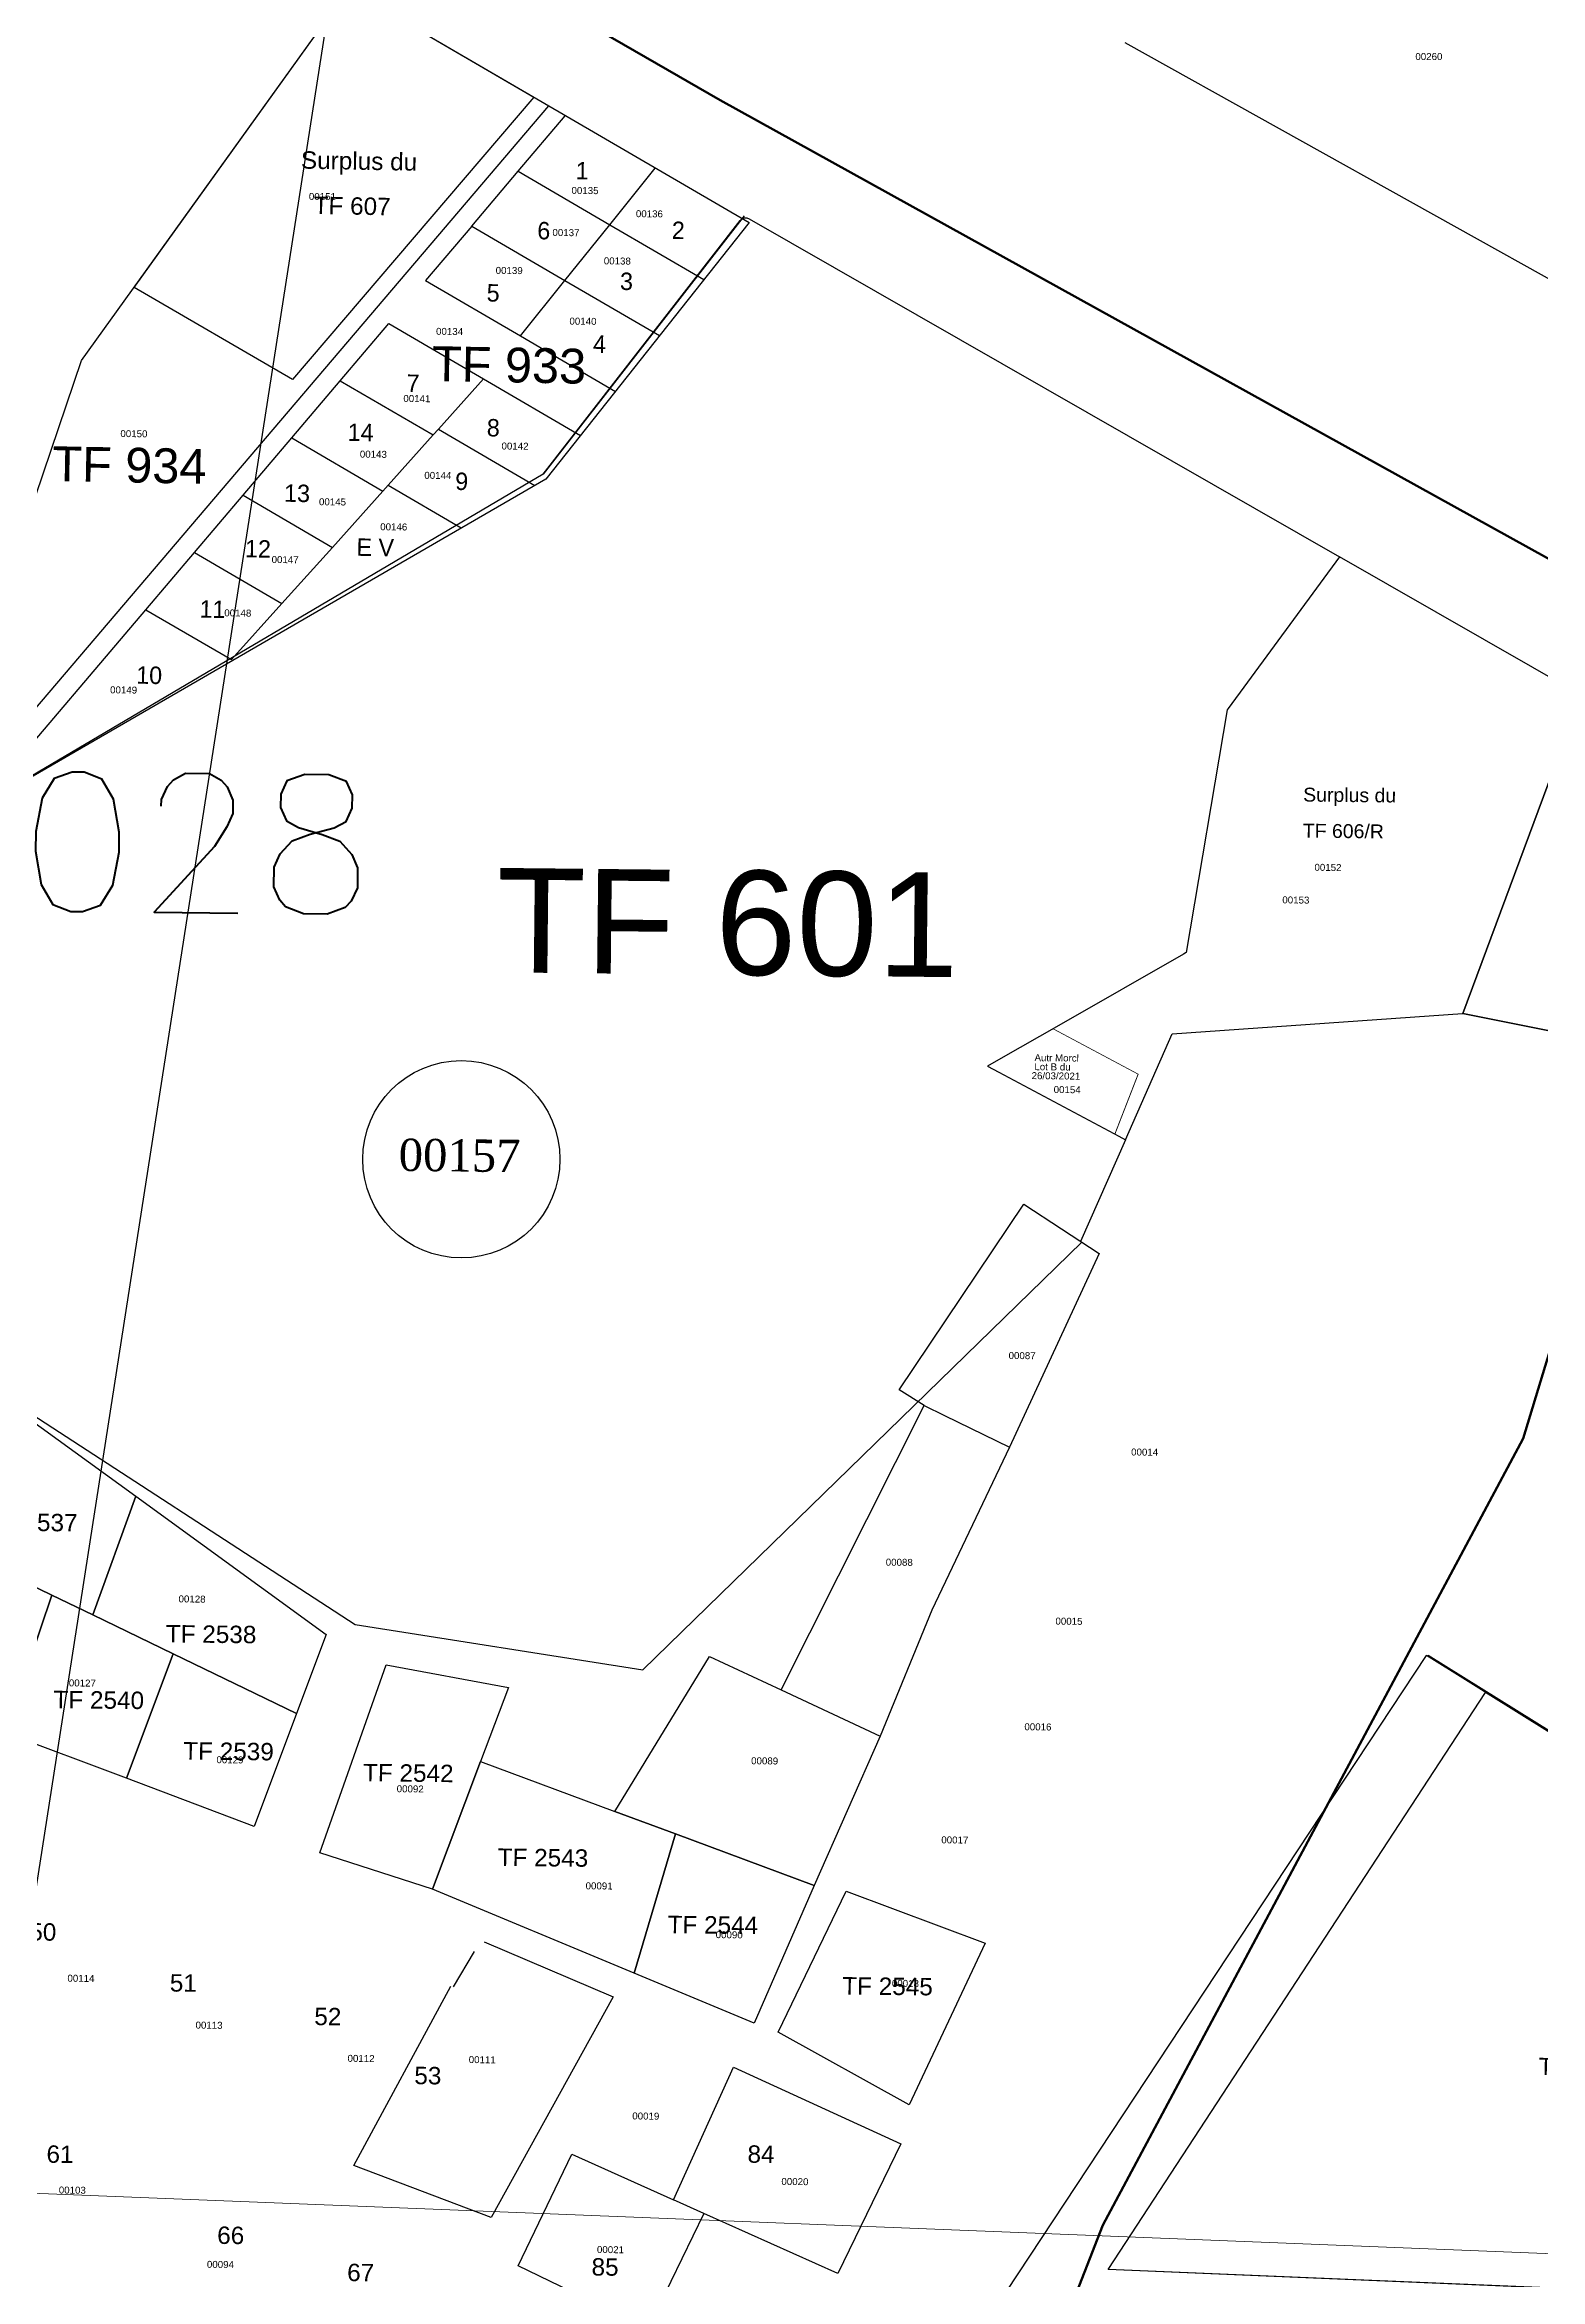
# Model space of a CAD drawing. Header units: metres. Extents: x 0 to 1324930, y 0 to 1631912.
# Drawn here: x 253645.6 to 253860.4, y 1628531.9 to 1628852.8 of the extents above; entities that cross this region are included whole.
import ezdxf
from ezdxf.enums import TextEntityAlignment as Align

# ---------------------------------------------------------------- set-up
doc = ezdxf.new("R2010")
doc.units = ezdxf.units.M
doc.header["$MEASUREMENT"] = 0
for name, color, linetype in [('A_revoir_geometrie_aberrante', 7, 'Continuous'), ('historique_numero_parcelle', 7, 'Continuous'), ('limites_parcelles', 7, 'Continuous'), ('limites_sections', 7, 'Continuous'), ('limites_tf', 7, 'Continuous'), ('numero_lot', 7, 'Continuous'), ('numero_parcelle', 7, 'Continuous')]:
    doc.layers.add(name, color=color, linetype=linetype)
for name, color, linetype, lineweight in [('emprise_ht_pik_rufisque', 7, 'Continuous', 0), ('Limite L D TF', 5, 'Continuous', 13), ('Limite M  et R TF', 1, 'Continuous', 30), ('LimiteTF', 4, 'Continuous', 13), ('MORCELLEMENT', 7, 'Continuous', 0), ('NICAD INACTIF', 2, 'Continuous', 13), ('Numero Parcelles', 7, 'Continuous', 13), ('Numero_TF', 7, 'Continuous', 0)]:
    doc.layers.add(name, color=color, linetype=linetype, lineweight=lineweight)
doc.styles.add('Style-Arial', font='arial.ttf')
doc.styles.add('Style-FANCY', font='times.ttf')
doc.styles.add('Style-Times New Roman', font='times.ttf')
doc.styles.add('Style-txt', font='txt.shx')

# ---------------------------------------------------------------- blocks, each defined once
blk = doc.blocks.new('*U86')
at = {"layer": 'LimiteTF', "color": 5, "linetype": 'Continuous', "lineweight": 30}
for p, q in [((-2.795924, 9.377816), (-1.300355, 11.471031)), ((-1.300355, 11.471031), (-1.18072, 11.505284)), ((-1.180721, 11.505284), (11.887851, 6.092053)), ((-7.882678, 0.965442), (-2.800132, 9.371423)), ((11.877272, 5.903575), (10.074816, 5.384165)), ((10.040383, 5.366438), (-1.650024, -3.901211)), ((-8.478423, 0.224024), (-7.890358, 0.954473)), ((-11.943946, -9.587295), (-8.494838, 0.194568)), ((-6.309421, -11.50523), (-11.88022, -9.715757))]:
    blk.add_line(p, q, dxfattribs=at)
at = {"layer": 'LimiteTF', "color": 5, "linetype": 'Continuous', "lineweight": 30, "flags": 128}
blk.add_lwpolyline([(-1.716286, -3.922762), (-2.69315, -3.8823), (-2.69315, -3.8823), (-6.188048, -11.451939)], dxfattribs=at)
at = {"layer": 'LimiteTF', "color": 5, "linetype": 'Continuous', "lineweight": 30, "extrusion": (0, 0, -1)}
for centre, start, end in [((2.714558, 9.319682), 31.158609, 35.545201), ((-11.849582, 5.999665), 112.500193, 253.924715), ((8.400529, 0.161314), 19.422769, 38.836618), ((1.712147, -3.822848), 231.594142, 272.371842), ((11.849637, -9.620549), 287.80825, 19.422769)]:
    blk.add_arc(centre, 0.1, start, end, dxfattribs=at)
at = {"layer": 'LimiteTF', "color": 5, "linetype": 'Continuous', "lineweight": 30}
blk.add_arc((10.102506, 5.288075), 0.1, 106.075285, 128.405858, dxfattribs=at)
blk = doc.blocks.new('*U87')
at = {"layer": 'LimiteTF', "color": 5, "linetype": 'Continuous', "lineweight": 30}
for p, q in [((-5.654, -4.012), (-0.324, 4.33)), ((5.654, 0.687), (4.45, -4.33)), ((4.45, -4.33), (-5.654, -4.012))]:
    blk.add_line(p, q, dxfattribs=at)
blk = doc.blocks.new('*U88')
at = {"layer": 'LimiteTF', "color": 5, "linetype": 'Continuous', "lineweight": 30}
for p, q in [((-11.35945, -5.2785), (-2.27945, 8.7825)), ((6.24155, 3.5905), (-2.28145, 8.7845)), ((11.33455, 1.6155), (6.24155, 3.5885)), ((11.35955, 1.6235), (7.70655, -8.7625)), ((-1.26745, -8.7845), (-11.26645, -5.3175)), ((7.70655, -8.7625), (-1.26745, -8.7845))]:
    blk.add_line(p, q, dxfattribs=at)
blk = doc.blocks.new('*U85')
at = {"layer": 'LimiteTF', "color": 5, "linetype": 'Continuous', "lineweight": 30, "xscale": 10, "yscale": 10, "zscale": 10, "rotation": 359.3981}
for name, p in [('*U86', (96.339031, -0.393689)), ('*U88', (-102.315849, -12.475498)), ('*U87', (-112.926739, 26.953145))]:
    blk.add_blockref(name, p, dxfattribs=at)
blk = doc.blocks.new('*U102')
at = {"layer": 'Limite L D TF', "color": 2, "linetype": 'Continuous', "lineweight": 0}
for p, q in [((-14.975963, -5.824768), (-5.892038, 8.242311)), ((-5.8694, 8.25075), (2.6536, 3.05675))]:
    blk.add_line(p, q, dxfattribs=at)
blk.add_3dface([(-5.038501, 7.722157), (-10.3694, -0.62125), (-0.2654, -0.93925), (0.938998, 4.07941)], dxfattribs=at)
blk.add_3dface([(-5.038501, 7.722157), (-10.3694, -0.62125), (-0.2654, -0.93925), (0.938998, 4.07941)], dxfattribs=at)
at = {"layer": 'Limite M  et R TF', "color": 2, "linetype": 'Continuous', "lineweight": 0}
for p, q in [((-10.3694, -0.62125), (-5.038501, 7.722157)), ((-0.2654, -0.93925), (-10.3694, -0.62125))]:
    blk.add_line(p, q, dxfattribs=at)

msp = doc.modelspace()

# ---------------------------------------------------------------- linework, layer by layer
at = {"layer": 'A_revoir_geometrie_aberrante'}
for p in [(253990.77553, 1630812.68852), (253990.77547, 1630812.68846)]:
    msp.add_line(p, (0, 0), dxfattribs=at)
at = {"layer": 'emprise_ht_pik_rufisque', "color": 1}
msp.add_line((253211.99417, 1628561.49974), (253915.36692, 1628533.45153), dxfattribs=at)
at = {"layer": 'limites_parcelles'}
for p, q in [((253800.72139, 1628853.11958), (253872.93438, 1628812.86425)), ((253713.59669, 1628834.65278), (253720.34564, 1628842.59709)), ((253706.90874, 1628826.78029), (253713.59669, 1628834.65278)), ((253713.59669, 1628834.65278), (253726.74942, 1628826.97992)), ((253726.74942, 1628826.97992), (253733.27496, 1628835.08668)), ((253706.90874, 1628826.78029), (253700.26682, 1628818.96198)), ((253706.90874, 1628826.78029), (253720.30031, 1628818.9681)), ((253720.30031, 1628818.9681), (253726.74942, 1628826.97992)), ((253726.74942, 1628826.97992), (253740.26652, 1628819.0945)), ((253700.26682, 1628818.96198), (253713.89558, 1628811.01142)), ((253713.89558, 1628811.01142), (253720.30031, 1628818.9681)), ((253720.30031, 1628818.9681), (253733.87476, 1628811.04922)), ((253688.03517, 1628804.56392), (253695.0059, 1628812.76927)), ((253695.0059, 1628812.76927), (253708.60919, 1628804.83357)), ((253713.89558, 1628811.01142), (253727.54869, 1628803.04666)), ((253681.06445, 1628796.35857), (253688.03517, 1628804.56392)), ((253688.03517, 1628804.56392), (253701.37975, 1628796.77914)), ((253702.12326, 1628797.6075), (253708.60919, 1628804.83357)), ((253708.60919, 1628804.83357), (253722.53794, 1628796.708)), ((253674.074, 1628788.13), (253681.06445, 1628796.35857)), ((253681.06445, 1628796.35857), (253694.15031, 1628788.72472)), ((253694.89393, 1628789.55321), (253701.37975, 1628796.77914)), ((253701.37975, 1628796.77914), (253702.12326, 1628797.6075)), ((253702.12326, 1628797.6075), (253715.99267, 1628789.51637)), ((253667.09012, 1628779.90917), (253674.074, 1628788.13)), ((253674.074, 1628788.13), (253686.9004, 1628780.6475)), ((253686.9004, 1628780.6475), (253694.15031, 1628788.72472)), ((253694.15031, 1628788.72472), (253694.89393, 1628789.55321)), ((253694.89393, 1628789.55321), (253705.38203, 1628783.43443)), ((253679.65732, 1628772.57788), (253686.9004, 1628780.6475)), ((253660.10624, 1628771.68834), (253667.09012, 1628779.90917)), ((253667.09012, 1628779.90917), (253679.65732, 1628772.57788)), ((253636.57931, 1628743.99441), (253660.10624, 1628771.68834)), ((253660.10624, 1628771.68834), (253672.42237, 1628764.51732)), ((253672.42237, 1628764.51732), (253679.65732, 1628772.57788)), ((253768.31813, 1628659.6803), (253786.21542, 1628686.34221)), ((253786.21542, 1628686.34221), (253797.03076, 1628679.23972)), ((253797.03076, 1628679.23972), (253784.16099, 1628651.40541)), ((253771.91419, 1628657.40289), (253768.31813, 1628659.6803)), ((253751.36907, 1628616.55932), (253771.91419, 1628657.40289)), ((253771.91419, 1628657.40289), (253774.81922, 1628655.98265)), ((253774.81922, 1628655.98265), (253784.16099, 1628651.40541)), ((253784.16099, 1628651.40541), (253773.00769, 1628628.03297)), ((253773.00769, 1628628.03297), (253765.5492, 1628609.9317)), ((253727.48831, 1628599.11938), (253741.05985, 1628621.37664)), ((253741.05985, 1628621.37664), (253751.36907, 1628616.55932)), ((253751.36907, 1628616.55932), (253765.5492, 1628609.9317)), ((253765.5492, 1628609.9317), (253756.09597, 1628588.49142)), ((253736.16427, 1628595.89901), (253727.48831, 1628599.11938)), ((253756.09597, 1628588.49142), (253736.16427, 1628595.89901)), ((253704.30173, 1628573.93758), (253707.29447, 1628579.00609)), ((253708.70885, 1628580.39127), (253727.21566, 1628572.50857)), ((253689.96764, 1628548.26424), (253703.91284, 1628574.04163)), ((253727.21566, 1628572.50857), (253709.68574, 1628540.80308)), ((253735.88098, 1628543.34963), (253744.4992, 1628562.38874)), ((253744.4992, 1628562.38874), (253768.53342, 1628551.40853)), ((253713.57334, 1628533.88286), (253721.28998, 1628549.89154)), ((253721.28998, 1628549.89154), (253735.88098, 1628543.34963)), ((253768.53342, 1628551.40853), (253759.46934, 1628532.76404)), ((253709.68574, 1628540.80308), (253689.96764, 1628548.26424)), ((253740.25025, 1628541.38414), (253735.88098, 1628543.34963)), ((253740.25025, 1628541.38414), (253732.23834, 1628524.86857)), ((253759.46934, 1628532.76404), (253740.25025, 1628541.38414)), ((253732.23834, 1628524.86857), (253713.57334, 1628533.88286))]:
    msp.add_line(p, q, dxfattribs=at)
at = {"layer": 'limites_sections', "color": 112, "linetype": 'Continuous', "lineweight": 40, "flags": 128}
for points in [[(254266.73016, 1629287.7978), (254255.5318, 1628934.7207), (254250.7693, 1628842.2487), (254252.60445, 1628732.8039), (254244.31396, 1628604.77554), (254169.03575, 1628626.00115), (253998.55698, 1628699.30707), (253949.11819, 1628726.58373), (253891.31746, 1628762.51784), (253742.5859, 1628844.83871), (253570.65522, 1628943.91608), (253545.43077, 1628958.16046), (253491.69353, 1628988.97111), (253568.74235, 1629208.53636), (253610.60438, 1629237.23282), (253645.72438, 1629332.79686), (253582.75022, 1629367.14207), (253662.59302, 1629378.69766), (253971.49352, 1629433.82949), (254024.76813, 1629444.48435), (254097.22164, 1629442.49494), (254172.48417, 1629409.31925), (254266.73016, 1629287.7978)], [(253797.54557, 1628539.69914), (253736.00732, 1628381.87538), (253644.43714, 1628425.9811), (253582.98829, 1628458.10249), (253488.58964, 1628500.41443), (253469.82084, 1628503.17614), (253479.03706, 1628554.98513), (253296.18444, 1628717.17928), (253279.13654, 1628744.45583), (253263.79345, 1628773.4373), (253250.15887, 1628785.95727), (253223.52056, 1628793.26041), (253348.98944, 1629069.9971), (253421.60226, 1629028.13606), (253474.16916, 1628998.40229), (253570.65522, 1628943.91608), (253742.5859, 1628844.83871), (253891.31746, 1628762.51784), (253857.92109, 1628652.65223), (253797.54557, 1628539.69914)]]:
    msp.add_lwpolyline(points, close=True, dxfattribs=at)
at = {"layer": 'limites_sections', "color": 112, "linetype": 'Continuous', "lineweight": 40, "extrusion": (8.39025e-08, 1.87893e-07, 1), "elevation": 0.32732, "flags": 128}
msp.add_lwpolyline([(254262.03261, 1628116.19268), (254166.41826, 1628175.61859), (254127.46815, 1628196.62724), (254111.3613, 1628174.17081), (254032.48387, 1628219.15291), (253942.25835, 1628268.6873), (253897.9434, 1628292.24873), (253879.12759, 1628301.60979), (253837.10318, 1628319.10065), (253836.32341, 1628343.15576), (253766.75744, 1628373.2026), (253736.00732, 1628381.87538), (253797.54557, 1628539.69914), (253857.92109, 1628652.65223), (253891.31746, 1628762.51784), (253949.11819, 1628726.58373), (253998.55698, 1628699.30707), (254169.03575, 1628626.00115), (254244.31396, 1628604.77554), (254450.41717, 1628512.2488), (254530.32279, 1628477.17319), (254381.88501, 1628242.49828), (254262.03261, 1628116.19268)], close=True, dxfattribs=at)
at = {"layer": 'limites_tf', "color": 5, "linetype": 'Continuous', "lineweight": 30}
for p, q in [((253650.86289, 1628807.45416), (253689.20872, 1628860.83268)), ((253628.94305, 1628739.55701), (253718.007, 1628844.05349)), ((253746.02851, 1628828.2349), (253717.15741, 1628791.15615)), ((253717.15741, 1628791.15615), (253745.48584, 1628827.58939)), ((253746.74679, 1628827.28059), (253717.57894, 1628790.43481)), ((253746.77247, 1628827.84321), (253831.53661, 1628779.2708)), ((253627.58625, 1628738.78374), (253650.86289, 1628807.45416)), ((253717.15741, 1628791.15615), (253627.52226, 1628738.29227)), ((253717.57894, 1628790.43481), (253627.52226, 1628738.29227)), ((253849.23118, 1628713.71445), (253884.96798, 1628706.55864)), ((253849.23118, 1628713.71445), (253889.60848, 1628705.62984)), ((253884.96798, 1628706.55864), (253849.24128, 1628713.72434)), ((253800.79803, 1628695.58223), (253794.3605, 1628680.95781)), ((253731.50471, 1628619.47596), (253794.53289, 1628680.84724)), ((253619.64814, 1628671.79389), (253690.18066, 1628625.97042)), ((253690.18066, 1628625.97042), (253731.50471, 1628619.47596))]:
    msp.add_line(p, q, dxfattribs=at)
at = {"layer": 'limites_tf', "color": 1, "linetype": 'Continuous', "lineweight": 30}
msp.add_line((253689.20872, 1628860.83268), (253746.74679, 1628827.28059), dxfattribs=at)
at = {"layer": 'limites_tf', "color": 5, "linetype": 'Continuous', "lineweight": 30, "flags": 128}
for points in [[(253799.85728, 1628696.08864), (253800.80803, 1628695.58213), (253807.50808, 1628710.78258), (253849.19726, 1628713.72124), (253849.23053, 1628713.72358), (253849.23469, 1628713.72388), (253849.23565, 1628713.72644), (253866.25177, 1628759.39749), (253866.25167, 1628759.39755), (253831.55109, 1628779.26694), (253831.5389, 1628779.27392), (253815.53849, 1628757.51414), (253815.53859, 1628757.51407), (253815.39741, 1628757.32227), (253809.54088, 1628722.46187), (253809.53903, 1628722.45088), (253809.13409, 1628722.21933), (253791.54833, 1628712.1637), (253782.57892, 1628707.02998), (253781.00775, 1628706.13071), (253782.59843, 1628705.28328), (253799.85728, 1628696.08864)], [(253884.968, 1628706.55899), (253886.70304, 1628742.25238), (253887.227, 1628747.38716), (253866.25177, 1628759.39749), (253849.23565, 1628713.72644), (253849.24128, 1628713.72434), (253883.94392, 1628706.76404), (253884.968, 1628706.55899)]]:
    msp.add_lwpolyline(points, close=True, dxfattribs=at)
at = {"layer": 'limites_tf', "color": 5, "lineweight": 30, "flags": 128}
for points in [[(253628.08106, 1628639.15456), (253636.32417, 1628660.57747), (253658.65409, 1628644.3853), (253652.50655, 1628627.34031), (253646.6165, 1628630.18162), (253628.08106, 1628639.15456)], [(253658.65409, 1628644.3853), (253686.00576, 1628624.55092), (253681.73739, 1628613.18603), (253664.02775, 1628621.76038), (253652.50655, 1628627.34031), (253658.65409, 1628644.3853)], [(253657.32154, 1628603.88125), (253639.94067, 1628610.42227), (253646.6165, 1628630.18162), (253652.50655, 1628627.34031), (253664.02775, 1628621.76038), (253657.32154, 1628603.88125)], [(253708.194, 1628606.28033), (253701.27302, 1628587.94347), (253685.10819, 1628593.15187), (253694.61973, 1628620.18126), (253712.20479, 1628616.91794), (253708.194, 1628606.28033)], [(253727.48831, 1628599.11938), (253736.16427, 1628595.89901), (253730.22602, 1628575.91198), (253701.27302, 1628587.94347), (253708.194, 1628606.28033), (253727.48831, 1628599.11938)]]:
    msp.add_lwpolyline(points, close=True, dxfattribs=at)
at = {"layer": 'limites_tf', "color": 5, "linetype": 'Continuous', "lineweight": 30, "extrusion": (0, 0, -1)}
msp.add_arc((-253746.27528, 1628826.97557), 1, 37.866615, 119.81401, dxfattribs=at)
at = {"layer": 'limites_tf', "color": 5, "linetype": 'Continuous', "lineweight": 30}
msp.add_3dface([(253689.20872, 1628860.83268), (253715.82412, 1628845.31248), (253681.15157, 1628804.72629), (253658.42083, 1628817.97503)], dxfattribs=at)
at = {"layer": 'limites_tf', "color": 5, "lineweight": 30}
for points in [[(253639.94067, 1628610.42227), (253619.94033, 1628617.96057), (253628.08106, 1628639.15456), (253646.6165, 1628630.18162)], [(253675.64851, 1628596.97038), (253657.32154, 1628603.88125), (253664.02775, 1628621.76038), (253681.73739, 1628613.18603)], [(253736.16427, 1628595.89901), (253756.09597, 1628588.49142), (253747.50024, 1628568.73211), (253730.22602, 1628575.91198)], [(253750.90623, 1628567.40664), (253760.7073, 1628587.68335), (253780.63838, 1628580.21577), (253769.74649, 1628556.98059)]]:
    msp.add_3dface(points, dxfattribs=at)
at = {"layer": 'MORCELLEMENT', "color": 2, "linetype": 'Continuous', "lineweight": 0}
msp.add_3dface([(253790.39469, 1628711.5024), (253802.62678, 1628704.97354), (253799.2962, 1628696.36805), (253781.00775, 1628706.13071)], dxfattribs=at)
at = {"layer": 'Numero Parcelles', "color": 1, "lineweight": 30}
msp.add_circle((253705.41758, 1628692.77098), 14.16371, dxfattribs=at)

# ---------------------------------------------------------------- block references
at = {"layer": 'limites_tf', "color": 2, "linetype": 'Continuous', "lineweight": 0, "xscale": 10, "yscale": 10, "zscale": 10, "rotation": 359.3981}
msp.add_blockref('*U102', (253902.08903, 1628538.45786), dxfattribs=at)
at = {"layer": 'limites_tf', "color": 5, "linetype": 'Continuous', "lineweight": 30}
msp.add_blockref('*U85', (253968.22057, 1628545.90569), dxfattribs=at)

# ---------------------------------------------------------------- texts
at = {"layer": 'historique_numero_parcelle', "color": 7, "lineweight": 13, "style": 'Style-Arial'}
msp.add_text('00152', height=1, rotation=359.40223, dxfattribs=at).set_placement((253827.9478, 1628735.20312), align=Align.TOP_LEFT)
at = {"layer": 'limites_sections', "color": 3, "lineweight": 30, "style": 'Style-txt'}
msp.add_text('028', height=19.997122, rotation=359.40223, dxfattribs=at).set_placement((253667.42236, 1628738.18444), align=Align.MIDDLE_CENTER)
at = {"layer": 'MORCELLEMENT', "color": 4, "linetype": 'Continuous', "lineweight": 30, "insert": (253787.35458, 1628707.8694), "char_height": 1, "attachment_point": 1, "rotation": 359.3980969, "line_spacing_factor": 0.776524, "style": 'Style-Arial'}
msp.add_mtext(' Autr Morcl \\P Lot B du \\P26/03/2021', dxfattribs=at)
at = {"layer": 'NICAD INACTIF', "color": 2, "lineweight": 13, "style": 'Style-Arial'}
msp.add_text('00154', height=1, rotation=359.40223, dxfattribs=at).set_placement((253790.49419, 1628703.28777), align=Align.TOP_LEFT)
at = {"layer": 'numero_lot', "color": 7, "linetype": 'Continuous', "lineweight": 0, "style": 'Style-Arial'}
for s, p in [('50', (253645.30671, 1628580.56772)), ('51', (253665.48552, 1628573.23418)), ('52', (253686.2382, 1628568.41454)), ('53', (253700.60196, 1628559.93691)), ('61', (253647.77713, 1628548.65229)), ('84', (253748.45181, 1628548.65527)), ('66', (253672.29022, 1628537.00029)), ('67', (253690.95704, 1628531.65476)), ('85', (253726.05494, 1628532.45622))]:
    msp.add_text(s, height=2.5, rotation=359.40223, dxfattribs=at).set_placement(p, align=Align.CENTER)
at = {"layer": 'numero_lot', "color": 7, "linetype": 'Continuous', "lineweight": 0, "char_height": 2.500002, "attachment_point": 5, "rotation": 358.9380763, "line_spacing_factor": 0.6, "style": 'Style-FANCY'}
for s, insert in [('\\FFANCY;1', (253722.79023, 1628834.73898)), ('\\FFANCY;6', (253717.26302, 1628826.10755)), ('\\FFANCY;2', (253736.58264, 1628826.17122)), ('\\FFANCY;3', (253729.14517, 1628818.83023)), ('\\FFANCY;5', (253709.99313, 1628817.16893)), ('\\FFANCY;4', (253725.26393, 1628809.82881)), ('\\FFANCY;7', (253698.48952, 1628804.20867)), ('\\FFANCY;14', (253690.96712, 1628797.1573)), ('\\FFANCY;8', (253710.01604, 1628797.80208)), ('\\FFANCY;13', (253681.83154, 1628788.39728)), ('\\FFANCY;9', (253705.47615, 1628790.10905)), ('\\FFANCY;12', (253676.22077, 1628780.43607)), ('\\FFANCY;E V', (253693.05996, 1628780.6383)), ('\\FFANCY;11', (253669.68494, 1628771.77188)), ('\\FFANCY;10', (253660.5925, 1628762.26887))]:
    msp.add_mtext(s, dxfattribs=dict(at, insert=insert))
at = {"layer": 'numero_parcelle', "color": 5}
for s, height, style, p in [('00151', 1, 'Style-Arial', (253683.53481, 1628831.54499)), ('00135', 1, 'Style-Arial', (253721.24829, 1628832.40433)), ('00136', 1, 'Style-Arial', (253730.49604, 1628829.06234)), ('00137', 1, 'Style-Arial', (253718.51113, 1628826.36403)), ('00138', 1, 'Style-Arial', (253725.88862, 1628822.29056)), ('00139', 1, 'Style-Arial', (253710.35776, 1628820.92331)), ('00134', 1, 'Style-Arial', (253701.79687, 1628812.16832)), ('00140', 1, 'Style-Arial', (253720.95348, 1628813.63503)), ('00141', 1, 'Style-Arial', (253697.10239, 1628802.52909)), ('00150', 1, 'Style-Arial', (253656.46347, 1628797.48906)), ('00143', 1, 'Style-Arial', (253690.85205, 1628794.53665)), ('00142', 1, 'Style-Arial', (253711.19684, 1628795.70311)), ('00144', 1, 'Style-Arial', (253700.11234, 1628791.49497)), ('00145', 1, 'Style-Arial', (253684.98404, 1628787.69737)), ('00146', 1, 'Style-Arial', (253693.77857, 1628784.10851)), ('00147', 1, 'Style-Arial', (253678.18065, 1628779.39572)), ('00148', 1, 'Style-Arial', (253671.38403, 1628771.73808)), ('00149', 1, 'Style-Arial', (253654.98348, 1628760.68487)), ('00153', 1, 'Style-Arial', (253823.33681, 1628730.52351)), ('00157', 4.633729, 'Style-Times New Roman', (253696.45248, 1628695.74215)), ('00087', 1, 'Style-Arial', (253784.02326, 1628665.09554)), ('00088', 1, 'Style-Arial', (253766.38115, 1628635.41897)), ('00128', 1, 'Style-Arial', (253664.81486, 1628630.14343)), ('00127', 1, 'Style-Arial', (253649.06134, 1628618.07915)), ('00129', 1, 'Style-Arial', (253670.25672, 1628607.0513)), ('00089', 1, 'Style-Arial', (253747.04625, 1628606.89761)), ('00092', 1, 'Style-Arial', (253696.14341, 1628602.87851)), ('00091', 1, 'Style-Arial', (253723.27539, 1628588.94485)), ('00090', 1, 'Style-Arial', (253741.95533, 1628581.92467)), ('00114', 1, 'Style-Arial', (253648.85927, 1628575.67421)), ('00113', 1, 'Style-Arial', (253667.25807, 1628568.94135)), ('00112', 1, 'Style-Arial', (253689.08698, 1628564.16801)), ('00111', 1, 'Style-Arial', (253706.48861, 1628563.98645)), ('00103', 1, 'Style-Arial', (253647.61847, 1628545.25775)), ('00094', 1, 'Style-Arial', (253668.88859, 1628534.5846))]:
    msp.add_text(s, height=height, rotation=359.40223, dxfattribs=dict(at, style=style)).set_placement(p, align=Align.TOP_LEFT)
at = {"layer": 'numero_parcelle', "color": 5, "lineweight": 0, "style": 'Style-Arial'}
for s, p in [('00014', (253801.61782, 1628651.23846)), ('00015', (253790.75176, 1628626.9501)), ('00016', (253786.29107, 1628611.78144)), ('00017', (253774.36168, 1628595.54238)), ('00018', (253767.26291, 1628574.94674)), ('00019', (253729.98035, 1628555.89293)), ('00020', (253751.3943, 1628546.48297)), ('00021', (253724.90414, 1628536.71158))]:
    msp.add_text(s, height=1, rotation=359.40223, dxfattribs=at).set_placement(p, align=Align.TOP_LEFT)
at = {"layer": 'numero_parcelle', "color": 5, "lineweight": 0, "insert": (253842.43766, 1628851.62506), "char_height": 1, "attachment_point": 1, "rotation": 0.0427999, "line_spacing_factor": 0.6, "style": 'Style-txt'}
msp.add_mtext('\\fArial|b0|i0|c00|p39;00260', dxfattribs=at)
at = {"layer": 'numero_tf', "color": 4, "linetype": 'Continuous', "lineweight": 0, "style": 'Style-Arial'}
for s, height, rotation, p in [('TF 933', 5, 358.9381, (253701.17586, 1628804.54281)), ('TF 934', 5, 358.9381, (253646.65006, 1628790.16678)), ('TF 601', 15, 359.3981, (253710.40575, 1628719.61572))]:
    msp.add_text(s, height=height, rotation=rotation, dxfattribs=at).set_placement(p)
for s, height, rotation, p in [('TF 2537', 2.5, 359.3981, (253637.31631, 1628641.9526)), ('TF 2538', 2.5, 359.3981, (253662.99389, 1628625.897)), ('TF 2540', 2.5, 359.3981, (253646.86719, 1628616.45055)), ('TF 2539', 2.5, 359.3981, (253665.50251, 1628609.07719)), ('TF 2542', 2.5, 359.3981, (253691.31592, 1628605.95112)), ('TF 2543', 2.5, 359.3981, (253710.65691, 1628593.80402)), ('TF 2544', 2.5, 359.3981, (253735.059, 1628584.14333)), ('TF 2545', 2.5, 359.3981, (253760.14137, 1628575.33405)), ('TF 2750', 2.460276, 358.6681, (253860.15363, 1628563.75008))]:
    msp.add_text(s, height=height, rotation=rotation, dxfattribs=at).set_placement(p, align=Align.TOP_LEFT)
at = {"layer": 'numero_tf', "color": 4, "linetype": 'Continuous', "lineweight": 0, "attachment_point": 7, "line_spacing_factor": 0.776524, "style": 'Style-Arial'}
for s, insert, char_height, rotation in [('Surplus du\\P\\P  TF 607', (253682.24769, 1628828.52939), 2.5, 358.9380763), ('Surplus du\\P\\PTF 606/R', (253826.26066, 1628738.93644), 2, 359.3980969)]:
    msp.add_mtext(s, dxfattribs=dict(at, insert=insert, char_height=char_height, rotation=rotation))

doc.saveas('drawing.dxf')
